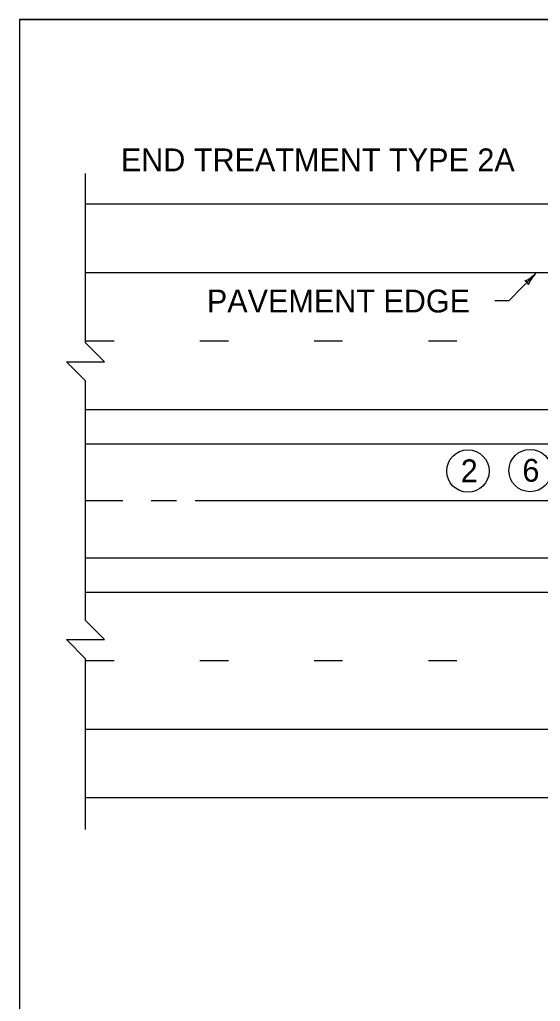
# Model space of a CAD drawing. Extents: x 1007 to 1035.5, y 1000.5 to 1021.5.
# Drawn here: x 1007 to 1011.56, y 1012.9 to 1021.5 of the extents above; entities that cross this region are included whole.
import ezdxf

# ---------------------------------------------------------------- set-up
doc = ezdxf.new("R2010")
doc.units = 0
for name, color, linetype in [('Level 1', 7, 'Continuous'), ('Level 10', 7, 'Continuous'), ('Level 11', 7, 'Continuous')]:
    doc.layers.add(name, color=color, linetype=linetype)

msp = doc.modelspace()

# ---------------------------------------------------------------- linework, layer by layer
at = {"layer": 'Level 1'}
for p, q in [((1007.5769, 1019.885), (1026.2618, 1019.885)), ((1007.5769, 1019.285), (1026.2618, 1019.285)), ((1011.2849, 1019.0394), (1011.5235, 1019.2843)), ((1011.1599, 1019.0394), (1011.2849, 1019.0394)), ((1007.5769, 1018.685), (1007.8269, 1018.685)), ((1008.5769, 1018.685), (1008.8269, 1018.685)), ((1009.5769, 1018.685), (1009.8269, 1018.685)), ((1010.5769, 1018.685), (1010.8269, 1018.685)), ((1007.5769, 1018.085), (1026.2618, 1018.085)), ((1007.5769, 1017.785), (1026.2618, 1017.785)), ((1007.9026, 1017.285), (1007.5769, 1017.285)), ((1008.3738, 1017.285), (1008.1513, 1017.285)), ((1012.2167, 1017.285), (1008.5371, 1017.285)), ((1007.5769, 1016.785), (1026.2618, 1016.785)), ((1007.5769, 1016.485), (1026.2618, 1016.485)), ((1007.5769, 1015.885), (1007.8269, 1015.885)), ((1008.5769, 1015.885), (1008.8269, 1015.885)), ((1009.5769, 1015.885), (1009.8269, 1015.885)), ((1010.5769, 1015.885), (1010.8269, 1015.885)), ((1007.5769, 1015.285), (1026.2618, 1015.285)), ((1007.5769, 1014.685), (1026.2618, 1014.685))]:
    msp.add_line(p, q, dxfattribs=at)
for points in [[(1007.5769, 1016.485), (1007.5769, 1018.335), (1007.4103, 1018.5018), (1007.7436, 1018.5018), (1007.5769, 1018.6684), (1007.5769, 1020.1525)], [(1007.5769, 1014.4057), (1007.5769, 1015.9016), (1007.4103, 1016.0683), (1007.7436, 1016.0683), (1007.5769, 1016.235), (1007.5769, 1016.485)]]:
    msp.add_lwpolyline(points, dxfattribs=at)
for centre in [(1010.923, 1017.5453), (1011.4675, 1017.55)]:
    msp.add_circle(centre, 0.1856, dxfattribs=at)
for centre, radius, start, end in [((1011.2435, 1019.5571), 0.3909, 297.09763, 315.74436), ((1011.8035, 1019.0115), 0.3909, 135.75047, 154.41925), ((1011.8035, 1019.0115), 0.3909, 135.73824, 135.75047), ((1011.4197, 1019.1779), 0.0313, 4.52507, 86.64176)]:
    msp.add_arc(centre, radius, start, end, dxfattribs=at)
at = {"layer": 'Level 10'}
for q in [(1035.5, 1021.5), (1007, 1000.5)]:
    msp.add_line((1007, 1021.5), q, dxfattribs=at)
at = {"layer": 'Level 11'}
msp.add_lwpolyline([(1007, 1000.5), (1035.5, 1000.5), (1035.5, 1021.5), (1007, 1021.5)], close=True, dxfattribs=at)

# ---------------------------------------------------------------- texts
at = {"layer": 'Level 1'}
for s, p in [('END TREATMENT TYPE 2A', (1007.8853, 1020.1714)), ('PAVEMENT EDGE', (1008.6383, 1018.9349)), ('2', (1010.8603, 1017.4473)), ('6', (1011.4, 1017.4521))]:
    msp.add_text(s, height=0.2, dxfattribs=at).set_placement(p)

doc.saveas('drawing.dxf')
